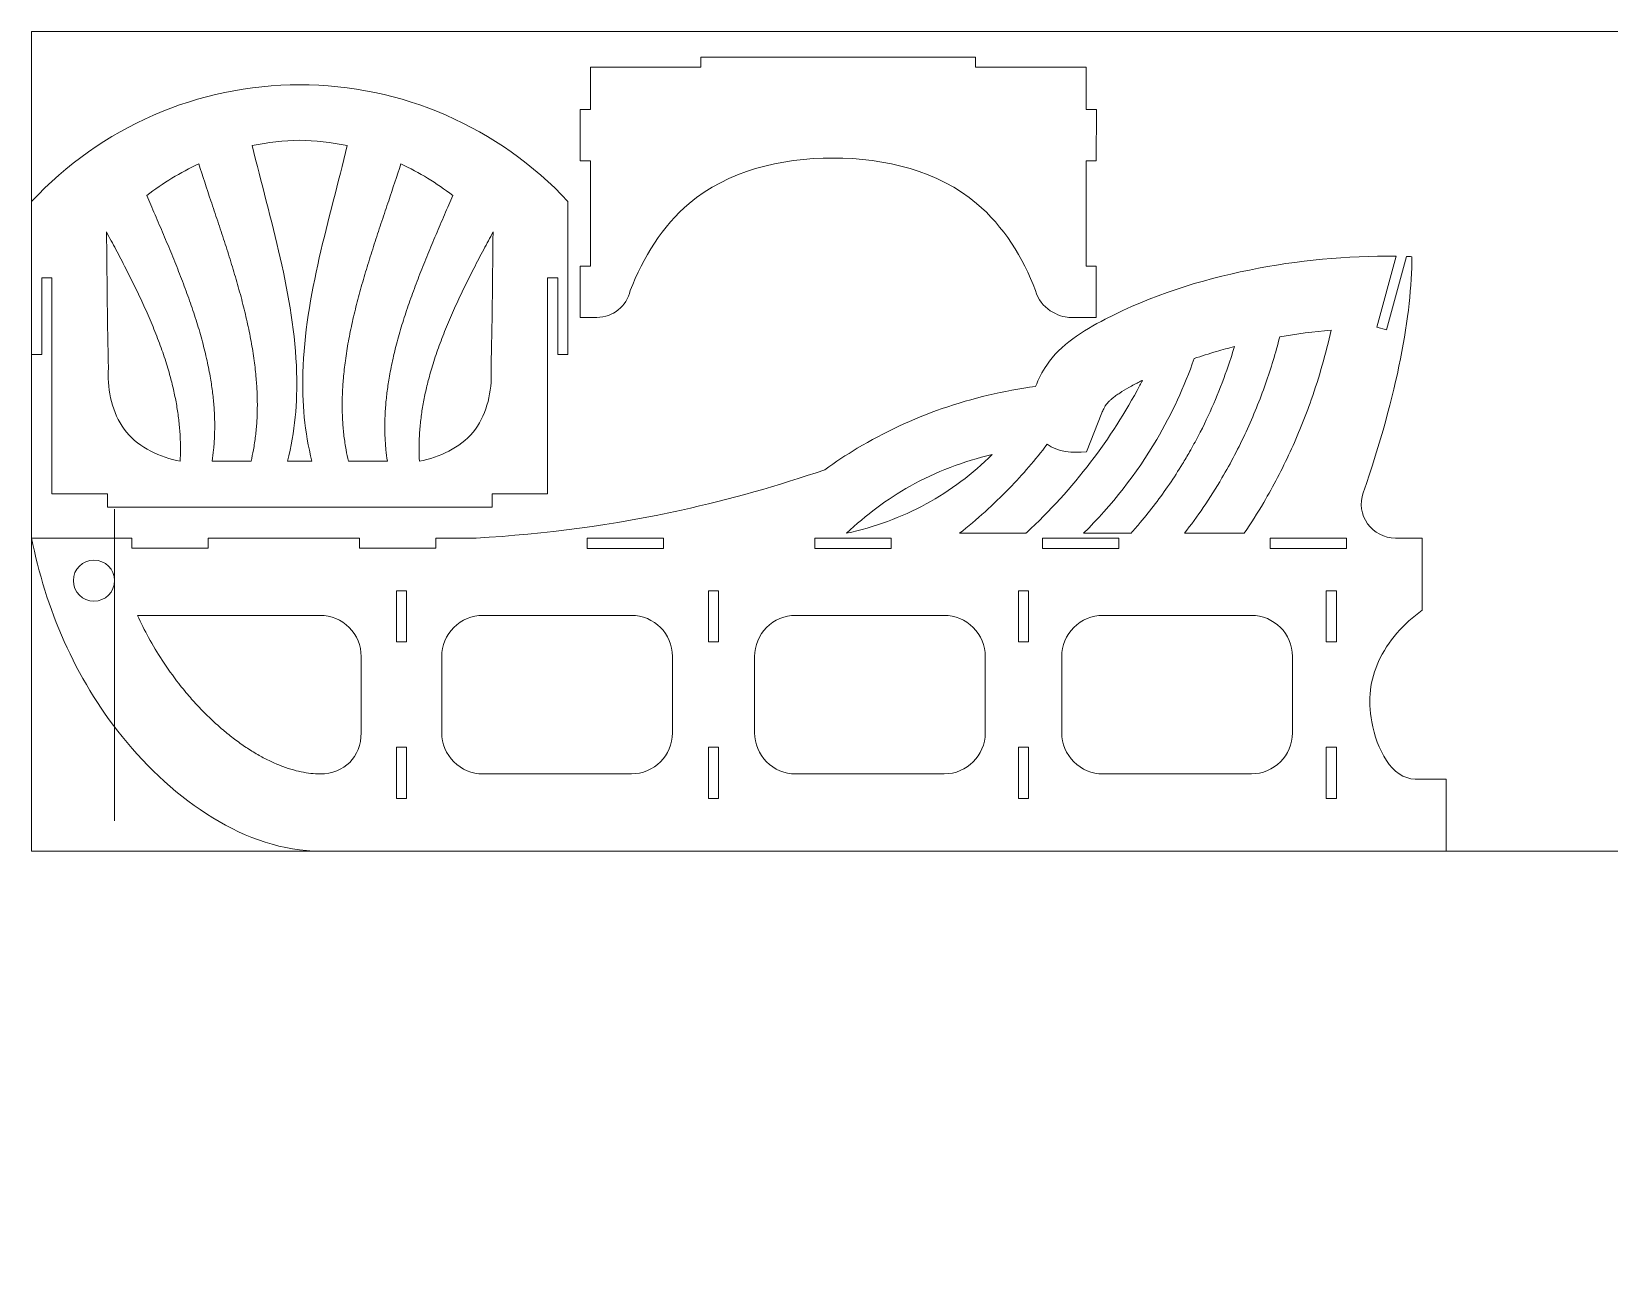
# Model space of a CAD drawing. Header units: centimetres. Extents: x -148 to 149, y -47 to 25.
# Drawn here: x -148.1 to -55.7, y -47.3 to 24.8 of the extents above; entities that cross this region are included whole.
import ezdxf

# ---------------------------------------------------------------- set-up
doc = ezdxf.new("R2010")
doc.units = ezdxf.units.CM
doc.header["$MEASUREMENT"] = 0
doc.layers.add('layer 1', color=7, linetype='Continuous')

msp = doc.modelspace()

# ---------------------------------------------------------------- linework, layer by layer
at = {"layer": 'layer 1', "color": 1, "lineweight": 9}
for points, knots in [([(-148.10656, -23.20851), (-148.10656, -23.20851), (-49.10656, -23.20851), (-49.10656, -23.20851), (-49.10656, -23.20851), (-49.10656, -23.20851), (-49.10656, 24.79149), (-49.10656, 24.79149), (-49.10656, 24.79149), (-49.10656, 24.79149), (-148.10656, 24.79149), (-148.10656, 24.79149), (-148.10656, 24.79149), (-148.10656, 24.79149), (-148.10656, -23.20851), (-148.10656, -23.20851)], [0, 0, 0, 0, 0.2, 0.2, 0.2, 0.2, 0.4, 0.4, 0.4, 0.4, 0.6, 0.6, 0.6, 0.6, 1, 1, 1, 1]), ([(-89.30972, 9.62243), (-90.04124, 11.54105), (-91.19512, 13.40615), (-92.76018, 14.72539), (-92.76018, 14.72539), (-95.00286, 16.61583), (-98.0899, 17.38541), (-101.17694, 17.38541), (-101.17694, 17.38541), (-104.26398, 17.38541), (-107.351, 16.61583), (-109.59368, 14.72539), (-109.59368, 14.72539), (-111.15876, 13.40615), (-112.31262, 11.54105), (-113.04416, 9.62243)], [0, 0, 0, 0, 0.2, 0.2, 0.2, 0.2, 0.4, 0.4, 0.4, 0.4, 0.6, 0.6, 0.6, 0.6, 1, 1, 1, 1]), ([(-68.2014, 11.63313), (-71.07528, 11.68053), (-73.96976, 11.39403), (-76.78158, 10.82709), (-76.78158, 10.82709), (-79.69432, 10.23981), (-82.51834, 9.35161), (-85.22628, 7.95031), (-85.22628, 7.95031), (-86.55048, 7.26507), (-87.84692, 6.45713), (-88.65984, 5.25915), (-88.65984, 5.25915), (-88.92282, 4.87163), (-89.13518, 4.44329), (-89.30944, 4.00637)], [0, 0, 0, 0, 0.2, 0.2, 0.2, 0.2, 0.4, 0.4, 0.4, 0.4, 0.6, 0.6, 0.6, 0.6, 1, 1, 1, 1]), ([(-89.30944, 4.00637), (-91.16892, 3.76007), (-93.00916, 3.32605), (-94.78458, 2.70717), (-94.78458, 2.70717), (-96.51358, 2.10449), (-98.18114, 1.32651), (-99.74932, 0.38721), (-99.74932, 0.38721), (-100.40116, -0.00323), (-101.03582, -0.42153), (-101.6517, -0.86559)], [0, 0, 0, 0, 0.25, 0.25, 0.25, 0.25, 0.5, 0.5, 0.5, 0.5, 1, 1, 1, 1]), ([(-101.6517, -0.86559), (-104.40098, -1.81453), (-107.20618, -2.60687), (-110.05, -3.23195), (-110.05, -3.23195), (-114.0031, -4.10087), (-118.0308, -4.64659), (-122.06748, -4.87101)], [0, 0, 0, 0, 0.33333333, 0.33333333, 0.33333333, 0.33333333, 1, 1, 1, 1]), ([(-70.12716, -2.21385), (-70.33992, -2.82539), (-70.24346, -3.50209), (-69.8683, -4.02981), (-69.8683, -4.02981), (-69.49314, -4.55755), (-68.8857, -4.87101), (-68.23822, -4.87101)], [0, 0, 0, 0, 0.33333333, 0.33333333, 0.33333333, 0.33333333, 1, 1, 1, 1]), ([(-148.10656, -4.87101), (-147.29498, -8.96349), (-145.57816, -13.05085), (-142.7986, -16.49757), (-142.7986, -16.49757), (-139.79, -20.22831), (-135.53628, -23.20851), (-131.2005, -23.20851)], [0, 0, 0, 0, 0.33333333, 0.33333333, 0.33333333, 0.33333333, 1, 1, 1, 1]), ([(-65.27092, -18.98615), (-65.81462, -18.98615), (-66.35826, -18.98595), (-66.90204, -18.98615), (-66.90204, -18.98615), (-66.92686, -18.98617), (-66.9517, -18.98617), (-66.97652, -18.98615), (-66.97652, -18.98615), (-66.9919, -18.98615), (-67.00726, -18.98613), (-67.02266, -18.98615), (-67.02266, -18.98615), (-67.03966, -18.98619), (-67.0567, -18.98631), (-67.07364, -18.98615), (-67.07364, -18.98615), (-68.47222, -18.97385), (-69.33256, -17.19561), (-69.62492, -15.64107), (-69.62492, -15.64107), (-69.87256, -14.32429), (-69.71268, -13.16803), (-69.22622, -12.09989), (-69.22622, -12.09989), (-68.68828, -10.91869), (-67.75096, -9.84525), (-66.66712, -9.10307)], [0, 0, 0, 0, 0.125, 0.125, 0.125, 0.125, 0.25, 0.25, 0.25, 0.25, 0.375, 0.375, 0.375, 0.375, 0.5, 0.5, 0.5, 0.5, 0.625, 0.625, 0.625, 0.625, 0.75, 0.75, 0.75, 0.75, 1, 1, 1, 1])]:
    msp.add_open_spline(points, degree=3, knots=knots, dxfattribs=at)
for points in [[(-92.82956, 23.29845), (-92.82956, 23.29845), (-108.91352, 23.29149), (-108.91352, 23.29149)], [(-108.91352, 23.29149), (-108.91352, 23.29149), (-108.91352, 22.70151), (-108.91352, 22.70151)], [(-92.82956, 22.70151), (-92.82956, 22.70151), (-92.82956, 23.29845), (-92.82956, 23.29845)], [(-115.37486, 22.70151), (-115.37486, 22.70151), (-115.37486, 20.22127), (-115.37486, 20.22127)], [(-108.91352, 22.70151), (-108.91352, 22.70151), (-115.37486, 22.70151), (-115.37486, 22.70151)], [(-86.34964, 22.70151), (-86.34964, 22.70151), (-92.82956, 22.70151), (-92.82956, 22.70151)], [(-86.34964, 20.22127), (-86.34964, 20.22127), (-86.34964, 22.70151), (-86.34964, 22.70151)], [(-115.37486, 20.22127), (-115.37486, 20.22127), (-115.97486, 20.21929), (-115.97486, 20.21929)], [(-115.97486, 20.21929), (-115.97486, 20.21929), (-115.97486, 17.21927), (-115.97486, 17.21927)], [(-85.751, 20.21929), (-85.751, 20.21929), (-86.34964, 20.22127), (-86.34964, 20.22127)], [(-85.75234, 17.21927), (-85.75234, 17.21927), (-85.751, 20.21929), (-85.751, 20.21929)], [(-115.97486, 17.21927), (-115.97486, 17.21927), (-115.37486, 17.22125), (-115.37486, 17.22125)], [(-115.37486, 17.22125), (-115.37486, 17.22125), (-115.37486, 11.05241), (-115.37486, 11.05241)], [(-86.34964, 17.22125), (-86.34964, 17.22125), (-85.75234, 17.21927), (-85.75234, 17.21927)], [(-86.34964, 11.05241), (-86.34964, 11.05241), (-86.34964, 17.22125), (-86.34964, 17.22125)], [(-70.12716, -2.21385), (-68.09212, 3.63567), (-67.28398, 8.25809), (-67.2709, 11.60601)], [(-69.33004, 7.47931), (-69.33004, 7.47931), (-68.2014, 11.63313), (-68.2014, 11.63313)], [(-67.58382, 11.61777), (-67.58382, 11.61777), (-68.75104, 7.32199), (-68.75104, 7.32199)], [(-67.2709, 11.60601), (-67.37516, 11.61037), (-67.47948, 11.61429), (-67.58382, 11.61777)], [(-115.37486, 11.05241), (-115.37486, 11.05241), (-115.97486, 11.05043), (-115.97486, 11.05043)], [(-115.97486, 11.05043), (-115.97486, 11.05043), (-115.97486, 8.05241), (-115.97486, 8.05241)], [(-85.75506, 11.05045), (-85.75506, 11.05045), (-86.34964, 11.05241), (-86.34964, 11.05241)], [(-85.7564, 8.05241), (-85.7564, 8.05241), (-85.75506, 11.05045), (-85.75506, 11.05045)], [(-114.9974, 8.05241), (-114.0585, 8.05241), (-113.246, 8.70549), (-113.04416, 9.62243)], [(-89.30972, 9.62243), (-89.0793, 8.57575), (-87.89236, 8.05241), (-87.35648, 8.05241)], [(-115.97486, 8.05241), (-115.97486, 8.05241), (-115.37486, 8.05241), (-115.37486, 8.05241)], [(-115.37486, 8.05241), (-115.37486, 8.05241), (-114.9974, 8.05241), (-114.9974, 8.05241)], [(-87.35648, 8.05241), (-87.35648, 8.05241), (-85.7564, 8.05241), (-85.7564, 8.05241)], [(-68.75104, 7.32199), (-68.75104, 7.32199), (-69.33004, 7.47931), (-69.33004, 7.47931)], [(-142.2379, -4.87101), (-142.2379, -4.87101), (-148.10656, -4.87101), (-148.10656, -4.87101)], [(-142.2379, -4.87299), (-142.2379, -4.87299), (-142.2379, -4.87101), (-142.2379, -4.87101)], [(-142.2379, -5.47101), (-142.2379, -5.47101), (-142.2379, -4.87299), (-142.2379, -4.87299)], [(-137.76302, -5.47101), (-137.76302, -5.47101), (-142.2379, -5.47101), (-142.2379, -5.47101)], [(-128.90456, -4.87101), (-128.90456, -4.87101), (-137.76302, -4.87101), (-137.76302, -4.87101)], [(-137.76302, -4.87101), (-137.76302, -4.87101), (-137.76302, -4.87299), (-137.76302, -4.87299)], [(-137.76302, -4.87299), (-137.76302, -4.87299), (-137.76302, -5.47101), (-137.76302, -5.47101)], [(-128.90456, -4.87299), (-128.90456, -4.87299), (-128.90456, -4.87101), (-128.90456, -4.87101)], [(-128.90456, -5.47101), (-128.90456, -5.47101), (-128.90456, -4.87299), (-128.90456, -4.87299)], [(-124.4297, -5.47101), (-124.4297, -5.47101), (-128.90456, -5.47101), (-128.90456, -5.47101)], [(-122.06748, -4.87101), (-122.06748, -4.87101), (-124.4297, -4.87101), (-124.4297, -4.87101)], [(-124.4297, -4.87101), (-124.4297, -4.87101), (-124.4297, -4.87299), (-124.4297, -4.87299)], [(-124.4297, -4.87299), (-124.4297, -4.87299), (-124.4297, -5.47101), (-124.4297, -5.47101)], [(-66.66712, -4.87101), (-66.66712, -4.87101), (-68.23822, -4.87101), (-68.23822, -4.87101)], [(-66.66712, -9.10307), (-66.66712, -9.10307), (-66.66712, -4.87101), (-66.66712, -4.87101)], [(-65.27092, -23.20851), (-65.27092, -23.20851), (-65.27092, -18.98615), (-65.27092, -18.98615)], [(-131.2005, -23.20851), (-131.2005, -23.20851), (-65.27092, -23.20851), (-65.27092, -23.20851)]]:
    msp.add_open_spline(points, degree=3, dxfattribs=at)
at = {"layer": 'layer 1', "color": 5, "lineweight": 9}
for points, knots in [([(-116.69272, 14.83431), (-120.74994, 19.19907), (-126.44042, 21.67875), (-132.39964, 21.67875), (-132.39964, 21.67875), (-138.35886, 21.67875), (-144.04934, 19.19907), (-148.10656, 14.83431)], [0, 0, 0, 0, 0.33333333, 0.33333333, 0.33333333, 0.33333333, 1, 1, 1, 1]), ([(-135.18352, 18.11121), (-134.14914, 13.80791), (-132.71364, 9.32233), (-132.5831, 4.81513), (-132.5831, 4.81513), (-132.5326, 3.07153), (-132.67738, 1.32467), (-133.11342, -0.36751)], [0, 0, 0, 0, 0.33333333, 0.33333333, 0.33333333, 0.33333333, 1, 1, 1, 1]), ([(-131.68586, -0.36751), (-132.12188, 1.32467), (-132.26668, 3.07153), (-132.21618, 4.81513), (-132.21618, 4.81513), (-132.08562, 9.32233), (-130.65012, 13.80791), (-129.61576, 18.11121)], [0, 0, 0, 0, 0.33333333, 0.33333333, 0.33333333, 0.33333333, 1, 1, 1, 1]), ([(-135.25176, -0.36751), (-135.19956, -0.14853), (-135.15314, 0.07175), (-135.11252, 0.29317), (-135.11252, 0.29317), (-135.06318, 0.56215), (-135.0224, 0.83271), (-134.98968, 1.10421), (-134.98968, 1.10421), (-134.95662, 1.37853), (-134.93178, 1.65383), (-134.91454, 1.92959), (-134.91454, 1.92959), (-134.89708, 2.20883), (-134.88742, 2.48855), (-134.8849, 2.76833), (-134.8849, 2.76833), (-134.88234, 3.05191), (-134.88712, 3.33555), (-134.89852, 3.61891), (-134.89852, 3.61891), (-134.91008, 3.90607), (-134.92844, 4.19295), (-134.95298, 4.47929), (-134.95298, 4.47929), (-134.98272, 4.82633), (-135.02152, 5.17257), (-135.0682, 5.51775), (-135.0682, 5.51775), (-135.11954, 5.89741), (-135.1804, 6.27579), (-135.24928, 6.65269), (-135.24928, 6.65269), (-135.3194, 7.03649), (-135.39782, 7.41875), (-135.48312, 7.79947), (-135.48312, 7.79947), (-135.56994, 8.18705), (-135.66386, 8.57301), (-135.76344, 8.95751), (-135.76344, 8.95751), (-135.86466, 9.34841), (-135.9717, 9.73779), (-136.0832, 10.12587), (-136.0832, 10.12587), (-136.19636, 10.51973), (-136.31412, 10.91225), (-136.4352, 11.30373), (-136.4352, 11.30373), (-136.55782, 11.70017), (-136.68384, 12.09557), (-136.81192, 12.49027), (-136.81192, 12.49027), (-136.94134, 12.88913), (-137.0729, 13.28727), (-137.20536, 13.68511), (-137.20536, 13.68511), (-137.33892, 14.08619), (-137.4734, 14.48695), (-137.60754, 14.88783), (-137.60754, 14.88783), (-137.84776, 15.60573), (-138.08688, 16.32401), (-138.31762, 17.04499)], [0, 0, 0, 0, 0.05882353, 0.05882353, 0.05882353, 0.05882353, 0.11764706, 0.11764706, 0.11764706, 0.11764706, 0.17647059, 0.17647059, 0.17647059, 0.17647059, 0.23529412, 0.23529412, 0.23529412, 0.23529412, 0.29411765, 0.29411765, 0.29411765, 0.29411765, 0.35294118, 0.35294118, 0.35294118, 0.35294118, 0.41176471, 0.41176471, 0.41176471, 0.41176471, 0.47058824, 0.47058824, 0.47058824, 0.47058824, 0.52941176, 0.52941176, 0.52941176, 0.52941176, 0.58823529, 0.58823529, 0.58823529, 0.58823529, 0.64705882, 0.64705882, 0.64705882, 0.64705882, 0.70588235, 0.70588235, 0.70588235, 0.70588235, 0.76470588, 0.76470588, 0.76470588, 0.76470588, 0.82352941, 0.82352941, 0.82352941, 0.82352941, 0.88235294, 0.88235294, 0.88235294, 0.88235294, 1, 1, 1, 1]), ([(-126.48166, 17.04499), (-126.71238, 16.32401), (-126.9515, 15.60573), (-127.19172, 14.88783), (-127.19172, 14.88783), (-127.32588, 14.48695), (-127.46036, 14.08619), (-127.59392, 13.68511), (-127.59392, 13.68511), (-127.72638, 13.28727), (-127.85792, 12.88913), (-127.98736, 12.49027), (-127.98736, 12.49027), (-128.11544, 12.09557), (-128.24146, 11.70017), (-128.36406, 11.30373), (-128.36406, 11.30373), (-128.48514, 10.91225), (-128.60292, 10.51973), (-128.71608, 10.12587), (-128.71608, 10.12587), (-128.82758, 9.73779), (-128.93462, 9.34841), (-129.03584, 8.95751), (-129.03584, 8.95751), (-129.1354, 8.57301), (-129.22934, 8.18705), (-129.31616, 7.79947), (-129.31616, 7.79947), (-129.40146, 7.41875), (-129.47988, 7.03649), (-129.55, 6.65269), (-129.55, 6.65269), (-129.61886, 6.27579), (-129.67974, 5.89741), (-129.73108, 5.51775), (-129.73108, 5.51775), (-129.77776, 5.17257), (-129.81656, 4.82633), (-129.8463, 4.47929), (-129.8463, 4.47929), (-129.87082, 4.19295), (-129.8892, 3.90607), (-129.90076, 3.61891), (-129.90076, 3.61891), (-129.91216, 3.33555), (-129.91694, 3.05191), (-129.91438, 2.76833), (-129.91438, 2.76833), (-129.91186, 2.48855), (-129.90218, 2.20883), (-129.88474, 1.92959), (-129.88474, 1.92959), (-129.8675, 1.65383), (-129.84266, 1.37853), (-129.8096, 1.10421), (-129.8096, 1.10421), (-129.77688, 0.83271), (-129.7361, 0.56215), (-129.68676, 0.29317), (-129.68676, 0.29317), (-129.64612, 0.07175), (-129.5997, -0.14853), (-129.54752, -0.36751)], [0, 0, 0, 0, 0.05882353, 0.05882353, 0.05882353, 0.05882353, 0.11764706, 0.11764706, 0.11764706, 0.11764706, 0.17647059, 0.17647059, 0.17647059, 0.17647059, 0.23529412, 0.23529412, 0.23529412, 0.23529412, 0.29411765, 0.29411765, 0.29411765, 0.29411765, 0.35294118, 0.35294118, 0.35294118, 0.35294118, 0.41176471, 0.41176471, 0.41176471, 0.41176471, 0.47058824, 0.47058824, 0.47058824, 0.47058824, 0.52941176, 0.52941176, 0.52941176, 0.52941176, 0.58823529, 0.58823529, 0.58823529, 0.58823529, 0.64705882, 0.64705882, 0.64705882, 0.64705882, 0.70588235, 0.70588235, 0.70588235, 0.70588235, 0.76470588, 0.76470588, 0.76470588, 0.76470588, 0.82352941, 0.82352941, 0.82352941, 0.82352941, 0.88235294, 0.88235294, 0.88235294, 0.88235294, 1, 1, 1, 1]), ([(-141.35966, 15.19663), (-141.28124, 15.01265), (-141.20258, 14.82877), (-141.12386, 14.64493), (-141.12386, 14.64493), (-140.95748, 14.25631), (-140.79076, 13.86785), (-140.62494, 13.47901), (-140.62494, 13.47901), (-140.46048, 13.09329), (-140.2969, 12.70719), (-140.13538, 12.32023), (-140.13538, 12.32023), (-139.97552, 11.93727), (-139.8177, 11.55347), (-139.66316, 11.16835), (-139.66316, 11.16835), (-139.51056, 10.78803), (-139.36118, 10.40643), (-139.21628, 10.02313), (-139.21628, 10.02313), (-139.07348, 9.64543), (-138.93506, 9.26607), (-138.8023, 8.88473), (-138.8023, 8.88473), (-138.6717, 8.50963), (-138.5466, 8.13261), (-138.42846, 7.75341), (-138.42846, 7.75341), (-138.31242, 7.38091), (-138.20308, 7.00631), (-138.1019, 6.62951), (-138.1019, 6.62951), (-138.00252, 6.25949), (-137.911, 5.88733), (-137.82886, 5.51311), (-137.82886, 5.51311), (-137.7542, 5.17289), (-137.6873, 4.83097), (-137.62936, 4.48751), (-137.62936, 4.48751), (-137.58156, 4.20413), (-137.53986, 3.91969), (-137.50492, 3.63443), (-137.50492, 3.63443), (-137.47044, 3.35295), (-137.44254, 3.07065), (-137.42198, 2.78781), (-137.42198, 2.78781), (-137.40168, 2.50875), (-137.3885, 2.22919), (-137.38312, 1.94945), (-137.38312, 1.94945), (-137.37782, 1.67319), (-137.38012, 1.39679), (-137.3907, 1.12069), (-137.3907, 1.12069), (-137.40118, 0.84741), (-137.41974, 0.57443), (-137.447, 0.30231), (-137.447, 0.30231), (-137.46944, 0.07833), (-137.49774, -0.14501), (-137.53188, -0.36751)], [0, 0, 0, 0, 0.05882353, 0.05882353, 0.05882353, 0.05882353, 0.11764706, 0.11764706, 0.11764706, 0.11764706, 0.17647059, 0.17647059, 0.17647059, 0.17647059, 0.23529412, 0.23529412, 0.23529412, 0.23529412, 0.29411765, 0.29411765, 0.29411765, 0.29411765, 0.35294118, 0.35294118, 0.35294118, 0.35294118, 0.41176471, 0.41176471, 0.41176471, 0.41176471, 0.47058824, 0.47058824, 0.47058824, 0.47058824, 0.52941176, 0.52941176, 0.52941176, 0.52941176, 0.58823529, 0.58823529, 0.58823529, 0.58823529, 0.64705882, 0.64705882, 0.64705882, 0.64705882, 0.70588235, 0.70588235, 0.70588235, 0.70588235, 0.76470588, 0.76470588, 0.76470588, 0.76470588, 0.82352941, 0.82352941, 0.82352941, 0.82352941, 0.88235294, 0.88235294, 0.88235294, 0.88235294, 1, 1, 1, 1]), ([(-127.26738, -0.36751), (-127.30154, -0.14501), (-127.32984, 0.07833), (-127.35228, 0.30231), (-127.35228, 0.30231), (-127.37952, 0.57443), (-127.3981, 0.84741), (-127.40856, 1.12069), (-127.40856, 1.12069), (-127.41914, 1.39679), (-127.42146, 1.67319), (-127.41614, 1.94945), (-127.41614, 1.94945), (-127.41078, 2.22919), (-127.3976, 2.50875), (-127.3773, 2.78781), (-127.3773, 2.78781), (-127.35672, 3.07065), (-127.32884, 3.35295), (-127.29436, 3.63443), (-127.29436, 3.63443), (-127.25942, 3.91969), (-127.21772, 4.20413), (-127.16992, 4.48751), (-127.16992, 4.48751), (-127.11198, 4.83097), (-127.04508, 5.17289), (-126.9704, 5.51311), (-126.9704, 5.51311), (-126.88828, 5.88733), (-126.79676, 6.25949), (-126.69738, 6.62951), (-126.69738, 6.62951), (-126.59618, 7.00631), (-126.48686, 7.38091), (-126.3708, 7.75341), (-126.3708, 7.75341), (-126.25266, 8.13261), (-126.12756, 8.50963), (-125.99698, 8.88473), (-125.99698, 8.88473), (-125.86422, 9.26607), (-125.72578, 9.64543), (-125.583, 10.02313), (-125.583, 10.02313), (-125.4381, 10.40643), (-125.28872, 10.78803), (-125.13612, 11.16835), (-125.13612, 11.16835), (-124.98158, 11.55347), (-124.82374, 11.93727), (-124.6639, 12.32023), (-124.6639, 12.32023), (-124.50238, 12.70719), (-124.3388, 13.09329), (-124.17434, 13.47901), (-124.17434, 13.47901), (-124.00852, 13.86785), (-123.8418, 14.25631), (-123.6754, 14.64493), (-123.6754, 14.64493), (-123.59668, 14.82877), (-123.51804, 15.01265), (-123.4396, 15.19663)], [0, 0, 0, 0, 0.05882353, 0.05882353, 0.05882353, 0.05882353, 0.11764706, 0.11764706, 0.11764706, 0.11764706, 0.17647059, 0.17647059, 0.17647059, 0.17647059, 0.23529412, 0.23529412, 0.23529412, 0.23529412, 0.29411765, 0.29411765, 0.29411765, 0.29411765, 0.35294118, 0.35294118, 0.35294118, 0.35294118, 0.41176471, 0.41176471, 0.41176471, 0.41176471, 0.47058824, 0.47058824, 0.47058824, 0.47058824, 0.52941176, 0.52941176, 0.52941176, 0.52941176, 0.58823529, 0.58823529, 0.58823529, 0.58823529, 0.64705882, 0.64705882, 0.64705882, 0.64705882, 0.70588235, 0.70588235, 0.70588235, 0.70588235, 0.76470588, 0.76470588, 0.76470588, 0.76470588, 0.82352941, 0.82352941, 0.82352941, 0.82352941, 0.88235294, 0.88235294, 0.88235294, 0.88235294, 1, 1, 1, 1]), ([(-139.40954, -0.36751), (-139.396, -0.14281), (-139.38838, 0.08219), (-139.38666, 0.30729), (-139.38666, 0.30729), (-139.38456, 0.58075), (-139.3912, 0.85429), (-139.40592, 1.12735), (-139.40592, 1.12735), (-139.4208, 1.40327), (-139.44394, 1.67871), (-139.47464, 1.95331), (-139.47464, 1.95331), (-139.50574, 2.23135), (-139.5446, 2.50853), (-139.59048, 2.78453), (-139.59048, 2.78453), (-139.637, 3.06427), (-139.69076, 3.34281), (-139.751, 3.61993), (-139.751, 3.61993), (-139.81204, 3.90077), (-139.87974, 4.18015), (-139.95342, 4.45793), (-139.95342, 4.45793), (-140.04272, 4.79459), (-140.14082, 5.12893), (-140.24648, 5.46081), (-140.24648, 5.46081), (-140.3627, 5.82589), (-140.4881, 6.18803), (-140.6211, 6.54735), (-140.6211, 6.54735), (-140.75654, 6.91323), (-140.89988, 7.27619), (-141.04972, 7.63641), (-141.04972, 7.63641), (-141.20226, 8.00313), (-141.36154, 8.36705), (-141.52608, 8.72853), (-141.52608, 8.72853), (-141.69338, 9.09603), (-141.86614, 9.46105), (-142.04308, 9.82401), (-142.04308, 9.82401), (-142.22264, 10.19235), (-142.40652, 10.55859), (-142.59348, 10.92323), (-142.59348, 10.92323), (-142.7828, 11.29251), (-142.97528, 11.66015), (-143.1697, 12.02677), (-143.1697, 12.02677), (-143.3518, 12.37015), (-143.5356, 12.71265), (-143.72018, 13.05469)], [0, 0, 0, 0, 0.06666667, 0.06666667, 0.06666667, 0.06666667, 0.13333333, 0.13333333, 0.13333333, 0.13333333, 0.2, 0.2, 0.2, 0.2, 0.26666667, 0.26666667, 0.26666667, 0.26666667, 0.33333333, 0.33333333, 0.33333333, 0.33333333, 0.4, 0.4, 0.4, 0.4, 0.46666667, 0.46666667, 0.46666667, 0.46666667, 0.53333333, 0.53333333, 0.53333333, 0.53333333, 0.6, 0.6, 0.6, 0.6, 0.66666667, 0.66666667, 0.66666667, 0.66666667, 0.73333333, 0.73333333, 0.73333333, 0.73333333, 0.8, 0.8, 0.8, 0.8, 0.86666667, 0.86666667, 0.86666667, 0.86666667, 1, 1, 1, 1]), ([(-143.72018, 13.05469), (-143.68528, 10.56913), (-143.67352, 8.08547), (-143.61544, 5.59801), (-143.61544, 5.59801), (-143.6119, 5.44583), (-143.60816, 5.29363), (-143.60904, 5.14181), (-143.60904, 5.14181), (-143.6099, 4.99105), (-143.6153, 4.84067), (-143.61544, 4.68879), (-143.61544, 4.68879), (-143.61658, 3.50613), (-143.29932, 2.23399), (-142.54468, 1.32697), (-142.54468, 1.32697), (-141.78246, 0.41079), (-140.57406, -0.13287), (-139.40954, -0.36751)], [0, 0, 0, 0, 0.16666667, 0.16666667, 0.16666667, 0.16666667, 0.33333333, 0.33333333, 0.33333333, 0.33333333, 0.5, 0.5, 0.5, 0.5, 0.66666667, 0.66666667, 0.66666667, 0.66666667, 1, 1, 1, 1]), ([(-121.07908, 13.05469), (-121.26368, 12.71265), (-121.44748, 12.37015), (-121.62956, 12.02677), (-121.62956, 12.02677), (-121.82398, 11.66015), (-122.01648, 11.29251), (-122.2058, 10.92323), (-122.2058, 10.92323), (-122.39276, 10.55859), (-122.57662, 10.19235), (-122.7562, 9.82401), (-122.7562, 9.82401), (-122.93314, 9.46105), (-123.1059, 9.09603), (-123.27318, 8.72853), (-123.27318, 8.72853), (-123.43774, 8.36705), (-123.597, 8.00313), (-123.74954, 7.63641), (-123.74954, 7.63641), (-123.89938, 7.27619), (-124.04272, 6.91323), (-124.17818, 6.54735), (-124.17818, 6.54735), (-124.31118, 6.18803), (-124.43656, 5.82589), (-124.5528, 5.46081), (-124.5528, 5.46081), (-124.65846, 5.12893), (-124.75654, 4.79459), (-124.84584, 4.45793), (-124.84584, 4.45793), (-124.91954, 4.18015), (-124.98722, 3.90077), (-125.04828, 3.61993), (-125.04828, 3.61993), (-125.1085, 3.34281), (-125.16226, 3.06427), (-125.20878, 2.78453), (-125.20878, 2.78453), (-125.25468, 2.50853), (-125.29354, 2.23135), (-125.32462, 1.95331), (-125.32462, 1.95331), (-125.35534, 1.67871), (-125.37848, 1.40327), (-125.39336, 1.12735), (-125.39336, 1.12735), (-125.40808, 0.85429), (-125.41472, 0.58075), (-125.41262, 0.30729), (-125.41262, 0.30729), (-125.4109, 0.08219), (-125.40328, -0.14281), (-125.38974, -0.36751)], [0, 0, 0, 0, 0.06666667, 0.06666667, 0.06666667, 0.06666667, 0.13333333, 0.13333333, 0.13333333, 0.13333333, 0.2, 0.2, 0.2, 0.2, 0.26666667, 0.26666667, 0.26666667, 0.26666667, 0.33333333, 0.33333333, 0.33333333, 0.33333333, 0.4, 0.4, 0.4, 0.4, 0.46666667, 0.46666667, 0.46666667, 0.46666667, 0.53333333, 0.53333333, 0.53333333, 0.53333333, 0.6, 0.6, 0.6, 0.6, 0.66666667, 0.66666667, 0.66666667, 0.66666667, 0.73333333, 0.73333333, 0.73333333, 0.73333333, 0.8, 0.8, 0.8, 0.8, 0.86666667, 0.86666667, 0.86666667, 0.86666667, 1, 1, 1, 1]), ([(-125.38974, -0.36751), (-124.22522, -0.13287), (-123.0168, 0.41079), (-122.25458, 1.32697), (-122.25458, 1.32697), (-121.49996, 2.23399), (-121.18268, 3.50613), (-121.18382, 4.68879), (-121.18382, 4.68879), (-121.18398, 4.84067), (-121.18938, 4.99105), (-121.19024, 5.14181), (-121.19024, 5.14181), (-121.1911, 5.29363), (-121.18738, 5.44583), (-121.18382, 5.59801), (-121.18382, 5.59801), (-121.12576, 8.08547), (-121.114, 10.56913), (-121.07908, 13.05469)], [0, 0, 0, 0, 0.16666667, 0.16666667, 0.16666667, 0.16666667, 0.33333333, 0.33333333, 0.33333333, 0.33333333, 0.5, 0.5, 0.5, 0.5, 0.66666667, 0.66666667, 0.66666667, 0.66666667, 1, 1, 1, 1]), ([(-143.24756, -7.36517), (-143.24756, -6.69971), (-143.78704, -6.16023), (-144.4525, -6.16023), (-144.4525, -6.16023), (-145.11798, -6.16023), (-145.65746, -6.69969), (-145.65746, -7.36517), (-145.65746, -7.36517), (-145.65746, -8.03065), (-145.11798, -8.57011), (-144.45252, -8.57013), (-144.45252, -8.57013), (-143.78704, -8.57013), (-143.24756, -8.03065), (-143.24756, -7.36519), (-143.24756, 12.59861), (-143.24756, -47.29277), (-143.24756, -7.36517)], [0, 0, 0, 0, 0.2, 0.2, 0.2, 0.2, 0.4, 0.4, 0.4, 0.4, 0.6, 0.6, 0.6, 0.6, 1, 1, 1, 1.00002, 1.00002, 1.00002, 1.00002]), ([(-72.00414, 7.31001), (-72.30828, 5.92827), (-72.69516, 4.56739), (-73.16338, 3.23229), (-73.16338, 3.23229), (-73.52806, 2.19247), (-73.94164, 1.16975), (-74.40364, 0.16935), (-74.40364, 0.16935), (-74.87028, -0.84107), (-75.38632, -1.82875), (-75.95088, -2.78789), (-75.95088, -2.78789), (-76.31162, -3.40075), (-76.69218, -4.00195), (-77.09134, -4.59055)], [0, 0, 0, 0, 0.2, 0.2, 0.2, 0.2, 0.4, 0.4, 0.4, 0.4, 0.6, 0.6, 0.6, 0.6, 1, 1, 1, 1]), ([(-86.50296, -4.59055), (-84.85294, -2.95655), (-83.39714, -1.10645), (-82.21604, 0.90005), (-82.21604, 0.90005), (-81.33068, 2.40413), (-80.59966, 3.99607), (-80.02372, 5.63829)], [0, 0, 0, 0, 0.33333333, 0.33333333, 0.33333333, 0.33333333, 1, 1, 1, 1]), ([(-77.66496, 6.34137), (-77.80224, 5.87975), (-77.95062, 5.42159), (-78.11, 4.96713), (-78.11, 4.96713), (-78.34204, 4.30545), (-78.59736, 3.65193), (-78.87586, 3.00843), (-78.87586, 3.00843), (-79.15522, 2.36297), (-79.4579, 1.72759), (-79.78378, 1.10431), (-79.78378, 1.10431), (-79.94712, 0.79193), (-80.11628, 0.48259), (-80.29124, 0.17655), (-80.29124, 0.17655), (-80.42754, -0.06183), (-80.56736, -0.29821), (-80.71064, -0.53247), (-80.71064, -0.53247), (-80.95614, -0.93389), (-81.21178, -1.32909), (-81.47702, -1.71775), (-81.47702, -1.71775), (-82.0065, -2.49359), (-82.57422, -3.24333), (-83.17634, -3.96427), (-83.17634, -3.96427), (-83.35276, -4.17553), (-83.53214, -4.38431), (-83.7144, -4.59055)], [0, 0, 0, 0, 0.11111111, 0.11111111, 0.11111111, 0.11111111, 0.22222222, 0.22222222, 0.22222222, 0.22222222, 0.33333333, 0.33333333, 0.33333333, 0.33333333, 0.44444444, 0.44444444, 0.44444444, 0.44444444, 0.55555556, 0.55555556, 0.55555556, 0.55555556, 0.66666667, 0.66666667, 0.66666667, 0.66666667, 0.77777778, 0.77777778, 0.77777778, 0.77777778, 1, 1, 1, 1]), ([(-80.02366, 5.63847), (-79.59078, 5.78811), (-79.1541, 5.92669), (-78.71446, 6.05509), (-78.71446, 6.05509), (-78.36638, 6.15675), (-78.01642, 6.25201), (-77.66496, 6.34137)], [0, 0, 0, 0, 0.33333333, 0.33333333, 0.33333333, 0.33333333, 1, 1, 1, 1]), ([(-83.0542, 4.36591), (-83.1047, 4.26815), (-83.15572, 4.17065), (-83.2072, 4.07341), (-83.2072, 4.07341), (-84.04036, 2.49983), (-85.0022, 0.99067), (-86.08396, -0.42735), (-86.08396, -0.42735), (-87.21478, -1.90965), (-88.47664, -3.29233), (-89.84232, -4.55689), (-89.84232, -4.55689), (-89.85444, -4.56813), (-89.86658, -4.57933), (-89.87872, -4.59055)], [0, 0, 0, 0, 0.2, 0.2, 0.2, 0.2, 0.4, 0.4, 0.4, 0.4, 0.6, 0.6, 0.6, 0.6, 1, 1, 1, 1]), ([(-85.42682, 2.45791), (-85.39434, 2.53939), (-85.35946, 2.61993), (-85.32098, 2.69877), (-85.32098, 2.69877), (-85.2935, 2.75511), (-85.26418, 2.81057), (-85.23162, 2.86415), (-85.23162, 2.86415), (-85.22126, 2.88119), (-85.21056, 2.89807), (-85.19932, 2.91455), (-85.19932, 2.91455), (-85.19132, 2.92627), (-85.18304, 2.93779), (-85.17454, 2.94915), (-85.17454, 2.94915), (-85.15334, 2.97751), (-85.1308, 3.00485), (-85.1074, 3.03143), (-85.1074, 3.03143), (-85.07686, 3.06613), (-85.04484, 3.09951), (-85.01188, 3.13193), (-85.01188, 3.13193), (-84.97052, 3.17259), (-84.92766, 3.21169), (-84.88378, 3.24961), (-84.88378, 3.24961), (-84.8308, 3.29541), (-84.77636, 3.33947), (-84.7209, 3.38221), (-84.7209, 3.38221), (-84.6821, 3.41209), (-84.6428, 3.44133), (-84.60312, 3.46999), (-84.60312, 3.46999), (-84.53116, 3.52197), (-84.45786, 3.57211), (-84.3837, 3.62087), (-84.3837, 3.62087), (-84.20912, 3.73565), (-84.02968, 3.84283), (-83.84778, 3.94559), (-83.84778, 3.94559), (-83.7446, 4.00389), (-83.64064, 4.06077), (-83.5361, 4.11659), (-83.5361, 4.11659), (-83.48104, 4.14599), (-83.42584, 4.17511), (-83.3705, 4.20397), (-83.3705, 4.20397), (-83.27724, 4.25265), (-83.18364, 4.30067), (-83.0897, 4.34805), (-83.0897, 4.34805), (-83.07788, 4.35401), (-83.06604, 4.35997), (-83.0542, 4.36591)], [0, 0, 0, 0, 0.0625, 0.0625, 0.0625, 0.0625, 0.125, 0.125, 0.125, 0.125, 0.1875, 0.1875, 0.1875, 0.1875, 0.25, 0.25, 0.25, 0.25, 0.3125, 0.3125, 0.3125, 0.3125, 0.375, 0.375, 0.375, 0.375, 0.4375, 0.4375, 0.4375, 0.4375, 0.5, 0.5, 0.5, 0.5, 0.5625, 0.5625, 0.5625, 0.5625, 0.625, 0.625, 0.625, 0.625, 0.6875, 0.6875, 0.6875, 0.6875, 0.75, 0.75, 0.75, 0.75, 0.8125, 0.8125, 0.8125, 0.8125, 0.875, 0.875, 0.875, 0.875, 1, 1, 1, 1]), ([(-80.59294, -4.59055), (-80.2102, -4.09617), (-79.84212, -3.59041), (-79.48968, -3.07399), (-79.48968, -3.07399), (-79.10576, -2.51141), (-78.74038, -1.93617), (-78.3949, -1.34923), (-78.3949, -1.34923), (-77.87798, -0.47107), (-77.4056, 0.43325), (-76.97836, 1.35837), (-76.97836, 1.35837), (-76.55414, 2.27697), (-76.17444, 3.21607), (-75.83958, 4.17087)], [0, 0, 0, 0, 0.2, 0.2, 0.2, 0.2, 0.4, 0.4, 0.4, 0.4, 0.6, 0.6, 0.6, 0.6, 1, 1, 1, 1]), ([(-91.84468, 0.02333), (-92.99268, -1.10907), (-94.29796, -2.09719), (-95.71952, -2.87283), (-95.71952, -2.87283), (-97.17728, -3.66821), (-98.75732, -4.24015), (-100.37334, -4.59055)], [0, 0, 0, 0, 0.33333333, 0.33333333, 0.33333333, 0.33333333, 1, 1, 1, 1]), ([(-100.37334, -4.59055), (-99.25744, -3.52637), (-98.00882, -2.59047), (-96.65828, -1.83421), (-96.65828, -1.83421), (-95.15194, -0.99069), (-93.5188, -0.37067), (-91.84468, 0.02333)], [0, 0, 0, 0, 0.33333333, 0.33333333, 0.33333333, 0.33333333, 1, 1, 1, 1]), ([(-93.77152, -4.59055), (-92.7425, -3.78317), (-91.7665, -2.90525), (-90.85592, -1.96461), (-90.85592, -1.96461), (-90.06432, -1.14689), (-89.32218, -0.28177), (-88.63362, 0.62301)], [0, 0, 0, 0, 0.33333333, 0.33333333, 0.33333333, 0.33333333, 1, 1, 1, 1]), ([(-128.80362, -16.27603), (-128.80362, -17.68309), (-129.79792, -18.67867), (-131.20498, -18.68051), (-131.20498, -18.68051), (-131.38466, -18.68035), (-131.56432, -18.67037), (-131.74304, -18.65165), (-131.74304, -18.65165), (-131.93468, -18.63159), (-132.12526, -18.60145), (-132.31404, -18.56279), (-132.31404, -18.56279), (-132.51666, -18.52129), (-132.71726, -18.46993), (-132.91532, -18.41031), (-132.91532, -18.41031), (-133.12806, -18.34627), (-133.3379, -18.27267), (-133.5446, -18.19115), (-133.5446, -18.19115), (-133.76562, -18.10397), (-133.98302, -18.00775), (-134.19674, -17.90397), (-134.19674, -17.90397), (-134.4237, -17.79377), (-134.6465, -17.67505), (-134.86516, -17.54921), (-134.86516, -17.54921), (-135.09546, -17.41667), (-135.32116, -17.27621), (-135.5424, -17.12907), (-135.5424, -17.12907), (-135.77338, -16.97543), (-135.9995, -16.81449), (-136.22086, -16.64729), (-136.22086, -16.64729), (-136.45004, -16.47419), (-136.6741, -16.29439), (-136.89322, -16.10875), (-136.89322, -16.10875), (-137.11816, -15.91817), (-137.33786, -15.72143), (-137.55242, -15.51925), (-137.55242, -15.51925), (-137.7709, -15.31339), (-137.98406, -15.10189), (-138.19192, -14.88533), (-138.19192, -14.88533), (-138.40186, -14.66659), (-138.6064, -14.44267), (-138.80552, -14.21403), (-138.80552, -14.21403), (-139.0388, -13.94615), (-139.26464, -13.67179), (-139.48282, -13.39147), (-139.48282, -13.39147), (-139.82658, -12.94981), (-140.15132, -12.49337), (-140.45676, -12.02437), (-140.45676, -12.02437), (-140.7379, -11.59265), (-141.00268, -11.15031), (-141.2511, -10.69897), (-141.2511, -10.69897), (-141.48542, -10.27323), (-141.70518, -9.83949), (-141.9105, -9.39901)], [0, 0, 0, 0, 0.05555556, 0.05555556, 0.05555556, 0.05555556, 0.11111111, 0.11111111, 0.11111111, 0.11111111, 0.16666667, 0.16666667, 0.16666667, 0.16666667, 0.22222222, 0.22222222, 0.22222222, 0.22222222, 0.27777778, 0.27777778, 0.27777778, 0.27777778, 0.33333333, 0.33333333, 0.33333333, 0.33333333, 0.38888889, 0.38888889, 0.38888889, 0.38888889, 0.44444444, 0.44444444, 0.44444444, 0.44444444, 0.5, 0.5, 0.5, 0.5, 0.55555556, 0.55555556, 0.55555556, 0.55555556, 0.61111111, 0.61111111, 0.61111111, 0.61111111, 0.66666667, 0.66666667, 0.66666667, 0.66666667, 0.72222222, 0.72222222, 0.72222222, 0.72222222, 0.77777778, 0.77777778, 0.77777778, 0.77777778, 0.83333333, 0.83333333, 0.83333333, 0.83333333, 0.88888889, 0.88888889, 0.88888889, 0.88888889, 1, 1, 1, 1]), ([(-128.80362, -11.80349), (-128.80362, -11.16579), (-129.05694, -10.55419), (-129.50788, -10.10327), (-129.50788, -10.10327), (-129.9588, -9.65233), (-130.5704, -9.39901), (-131.2081, -9.39901)], [0, 0, 0, 0, 0.33333333, 0.33333333, 0.33333333, 0.33333333, 1, 1, 1, 1]), ([(-121.67822, -9.39901), (-122.31594, -9.39901), (-122.92752, -9.65233), (-123.37846, -10.10327), (-123.37846, -10.10327), (-123.82938, -10.55419), (-124.08272, -11.16579), (-124.08272, -11.80349)], [0, 0, 0, 0, 0.33333333, 0.33333333, 0.33333333, 0.33333333, 1, 1, 1, 1]), ([(-103.36172, -9.39901), (-103.99942, -9.39901), (-104.61102, -9.65233), (-105.06194, -10.10327), (-105.06194, -10.10327), (-105.51286, -10.55419), (-105.7662, -11.16579), (-105.7662, -11.80349)], [0, 0, 0, 0, 0.33333333, 0.33333333, 0.33333333, 0.33333333, 1, 1, 1, 1]), ([(-92.25866, -11.80349), (-92.25866, -11.16579), (-92.51198, -10.55419), (-92.96292, -10.10327), (-92.96292, -10.10327), (-93.41384, -9.65233), (-94.02542, -9.39901), (-94.66314, -9.39901)], [0, 0, 0, 0, 0.33333333, 0.33333333, 0.33333333, 0.33333333, 1, 1, 1, 1]), ([(-85.37116, -9.39901), (-86.00888, -9.39901), (-86.62046, -9.65233), (-87.07138, -10.10327), (-87.07138, -10.10327), (-87.52232, -10.55419), (-87.77564, -11.16579), (-87.77564, -11.80349)], [0, 0, 0, 0, 0.33333333, 0.33333333, 0.33333333, 0.33333333, 1, 1, 1, 1]), ([(-124.08272, -16.27603), (-124.08272, -16.91373), (-123.82938, -17.52533), (-123.37846, -17.97625), (-123.37846, -17.97625), (-122.92752, -18.42719), (-122.31594, -18.68051), (-121.67822, -18.68051)], [0, 0, 0, 0, 0.33333333, 0.33333333, 0.33333333, 0.33333333, 1, 1, 1, 1]), ([(-105.7662, -16.27603), (-105.7662, -16.91373), (-105.51286, -17.52533), (-105.06194, -17.97625), (-105.06194, -17.97625), (-104.61102, -18.42719), (-103.99942, -18.68051), (-103.36172, -18.68051)], [0, 0, 0, 0, 0.33333333, 0.33333333, 0.33333333, 0.33333333, 1, 1, 1, 1]), ([(-87.77564, -16.27603), (-87.77564, -16.91373), (-87.52232, -17.52533), (-87.07138, -17.97625), (-87.07138, -17.97625), (-86.62046, -18.42719), (-86.00888, -18.68051), (-85.37116, -18.68051)], [0, 0, 0, 0, 0.33333333, 0.33333333, 0.33333333, 0.33333333, 1, 1, 1, 1])]:
    msp.add_open_spline(points, degree=3, knots=knots, dxfattribs=at)
for points in [[(-132.39964, 18.42321), (-133.33314, 18.40197), (-134.26644, 18.30619), (-135.18352, 18.11121)], [(-129.61576, 18.11121), (-130.56098, 18.31217), (-131.5234, 18.40775), (-132.39964, 18.42321)], [(-138.31762, 17.04499), (-139.39, 16.54135), (-140.4127, 15.91435), (-141.35966, 15.19663)], [(-123.4396, 15.19663), (-124.38656, 15.91435), (-125.40928, 16.54135), (-126.48166, 17.04499)], [(-148.10656, 5.88641), (-148.10656, 5.88641), (-148.10656, 14.83431), (-148.10656, 14.83431)], [(-116.69272, 14.83431), (-116.69272, 14.83431), (-116.69272, 5.88641), (-116.69272, 5.88641)], [(-147.51224, 10.36051), (-147.51224, 10.36051), (-147.51224, 5.88641), (-147.51224, 5.88641)], [(-146.91224, 10.36035), (-146.91224, 10.36035), (-147.51224, 10.36051), (-147.51224, 10.36051)], [(-146.91224, -2.27671), (-146.91224, -2.27671), (-146.91224, 10.36035), (-146.91224, 10.36035)], [(-117.28704, 10.36051), (-117.28704, 10.36051), (-117.88704, 10.36035), (-117.88704, 10.36035)], [(-117.88704, 10.36035), (-117.88704, 10.36035), (-117.88704, -2.27671), (-117.88704, -2.27671)], [(-117.28704, 5.88641), (-117.28704, 5.88641), (-117.28704, 10.36051), (-117.28704, 10.36051)], [(-75.83958, 4.17087), (-75.52412, 5.07031), (-75.24862, 5.98327), (-75.01386, 6.90707)], [(-75.01386, 6.90707), (-74.01664, 7.08209), (-73.01236, 7.21725), (-72.00414, 7.31001)], [(-147.51224, 5.88641), (-147.51224, 5.88641), (-148.10656, 5.88641), (-148.10656, 5.88641)], [(-116.69272, 5.88641), (-116.69272, 5.88641), (-117.28704, 5.88641), (-117.28704, 5.88641)], [(-80.02372, 5.63829), (-80.0237, 5.63835), (-80.02368, 5.63841), (-80.02366, 5.63847)], [(-86.3337, 0.18399), (-86.3337, 0.18399), (-85.42682, 2.45791), (-85.42682, 2.45791)], [(-88.63362, 0.62301), (-88.04046, 0.16565), (-87.11012, 0.10449), (-86.3337, 0.18399)], [(-137.53188, -0.36751), (-137.53188, -0.36751), (-135.25176, -0.36751), (-135.25176, -0.36751)], [(-133.11342, -0.36751), (-133.11342, -0.36751), (-131.68586, -0.36751), (-131.68586, -0.36751)], [(-129.54752, -0.36751), (-129.54752, -0.36751), (-127.26738, -0.36751), (-127.26738, -0.36751)], [(-143.6665, -2.27671), (-143.6665, -2.27671), (-146.91224, -2.27671), (-146.91224, -2.27671)], [(-143.6665, -3.06149), (-143.6665, -3.06149), (-143.6665, -2.27671), (-143.6665, -2.27671)], [(-121.13278, -2.27671), (-121.13278, -2.27671), (-121.13278, -3.06149), (-121.13278, -3.06149)], [(-117.88704, -2.27671), (-117.88704, -2.27671), (-121.13278, -2.27671), (-121.13278, -2.27671)], [(-121.13278, -3.06149), (-121.13278, -3.06149), (-143.6665, -3.06149), (-143.6665, -3.06149)], [(-89.87872, -4.59055), (-89.87872, -4.59055), (-93.77152, -4.59055), (-93.77152, -4.59055)], [(-83.7144, -4.59055), (-83.7144, -4.59055), (-86.50296, -4.59055), (-86.50296, -4.59055)], [(-77.09134, -4.59055), (-77.09134, -4.59055), (-80.59294, -4.59055), (-80.59294, -4.59055)], [(-115.57122, -5.47299), (-115.57122, -5.47299), (-115.57122, -4.87299), (-115.57122, -4.87299)], [(-115.57122, -4.87299), (-115.57122, -4.87299), (-111.09636, -4.87299), (-111.09636, -4.87299)], [(-111.09636, -5.47299), (-111.09636, -5.47299), (-115.57122, -5.47299), (-115.57122, -5.47299)], [(-111.09636, -4.87299), (-111.09636, -4.87299), (-111.09636, -5.47299), (-111.09636, -5.47299)], [(-102.2379, -5.47299), (-102.2379, -5.47299), (-102.2379, -4.87299), (-102.2379, -4.87299)], [(-102.2379, -4.87299), (-102.2379, -4.87299), (-97.76302, -4.87299), (-97.76302, -4.87299)], [(-97.76302, -5.47299), (-97.76302, -5.47299), (-102.2379, -5.47299), (-102.2379, -5.47299)], [(-97.76302, -4.87299), (-97.76302, -4.87299), (-97.76302, -5.47299), (-97.76302, -5.47299)], [(-88.90456, -5.47299), (-88.90456, -5.47299), (-88.90456, -4.87299), (-88.90456, -4.87299)], [(-88.90456, -4.87299), (-88.90456, -4.87299), (-84.4297, -4.87299), (-84.4297, -4.87299)], [(-84.4297, -5.47299), (-84.4297, -5.47299), (-88.90456, -5.47299), (-88.90456, -5.47299)], [(-84.4297, -4.87299), (-84.4297, -4.87299), (-84.4297, -5.47299), (-84.4297, -5.47299)], [(-75.57122, -4.87299), (-75.57122, -4.87299), (-71.09636, -4.87299), (-71.09636, -4.87299)], [(-75.57122, -5.47299), (-75.57122, -5.47299), (-75.57122, -4.87299), (-75.57122, -4.87299)], [(-71.09636, -5.47299), (-71.09636, -5.47299), (-75.57122, -5.47299), (-75.57122, -5.47299)], [(-71.09636, -4.87299), (-71.09636, -4.87299), (-71.09636, -5.47299), (-71.09636, -5.47299)], [(-126.74316, -7.95533), (-126.74316, -7.95533), (-126.14316, -7.95533), (-126.14316, -7.95533)], [(-126.74316, -10.95535), (-126.74316, -10.95535), (-126.74316, -7.95533), (-126.74316, -7.95533)], [(-126.14316, -7.95533), (-126.14316, -7.95533), (-126.14316, -10.95535), (-126.14316, -10.95535)], [(-108.47068, -7.95533), (-108.47068, -7.95533), (-107.87068, -7.95533), (-107.87068, -7.95533)], [(-108.47068, -10.95535), (-108.47068, -10.95535), (-108.47068, -7.95533), (-108.47068, -7.95533)], [(-107.87068, -7.95533), (-107.87068, -7.95533), (-107.87068, -10.95535), (-107.87068, -10.95535)], [(-90.31716, -7.95533), (-90.31716, -7.95533), (-89.71716, -7.95533), (-89.71716, -7.95533)], [(-90.31716, -10.95535), (-90.31716, -10.95535), (-90.31716, -7.95533), (-90.31716, -7.95533)], [(-89.71716, -7.95533), (-89.71716, -7.95533), (-89.71716, -10.95535), (-89.71716, -10.95535)], [(-72.29694, -7.95533), (-72.29694, -7.95533), (-71.69694, -7.95533), (-71.69694, -7.95533)], [(-72.29694, -10.95535), (-72.29694, -10.95535), (-72.29694, -7.95533), (-72.29694, -7.95533)], [(-71.69694, -7.95533), (-71.69694, -7.95533), (-71.69694, -10.95535), (-71.69694, -10.95535)], [(-141.9105, -9.39901), (-141.9105, -9.39901), (-131.2081, -9.39901), (-131.2081, -9.39901)], [(-121.67822, -9.39901), (-121.67822, -9.39901), (-112.97966, -9.39901), (-112.97966, -9.39901)], [(-110.57516, -11.80349), (-110.57516, -10.47553), (-111.65168, -9.39901), (-112.97964, -9.39901)], [(-103.36172, -9.39901), (-103.36172, -9.39901), (-94.66314, -9.39901), (-94.66314, -9.39901)], [(-85.37116, -9.39901), (-85.37116, -9.39901), (-76.67258, -9.39901), (-76.67258, -9.39901)], [(-74.2681, -11.80349), (-74.2681, -10.47553), (-75.34462, -9.39901), (-76.67258, -9.39901)], [(-126.14316, -10.95535), (-126.14316, -10.95535), (-126.74316, -10.95535), (-126.74316, -10.95535)], [(-107.87068, -10.95535), (-107.87068, -10.95535), (-108.47068, -10.95535), (-108.47068, -10.95535)], [(-89.71716, -10.95535), (-89.71716, -10.95535), (-90.31716, -10.95535), (-90.31716, -10.95535)], [(-71.69694, -10.95535), (-71.69694, -10.95535), (-72.29694, -10.95535), (-72.29694, -10.95535)], [(-128.80362, -11.80349), (-128.80362, -11.80349), (-128.80362, -16.27603), (-128.80362, -16.27603)], [(-124.08272, -16.27603), (-124.08272, -16.27603), (-124.08272, -11.80349), (-124.08272, -11.80349)], [(-110.57516, -11.80349), (-110.57516, -11.80349), (-110.57516, -16.27603), (-110.57516, -16.27603)], [(-105.7662, -16.27603), (-105.7662, -16.27603), (-105.7662, -11.80349), (-105.7662, -11.80349)], [(-92.25866, -11.80349), (-92.25866, -11.80349), (-92.25866, -16.27603), (-92.25866, -16.27603)], [(-87.77564, -16.27603), (-87.77564, -16.27603), (-87.77564, -11.80349), (-87.77564, -11.80349)], [(-74.2681, -11.80349), (-74.2681, -11.80349), (-74.2681, -16.27603), (-74.2681, -16.27603)], [(-112.97966, -18.68051), (-111.6517, -18.68051), (-110.57518, -17.60399), (-110.57516, -16.27603)], [(-94.66314, -18.68051), (-93.33518, -18.68051), (-92.25866, -17.60399), (-92.25866, -16.27603)], [(-76.67258, -18.68051), (-75.34464, -18.68051), (-74.2681, -17.60399), (-74.2681, -16.27603)], [(-126.74316, -20.12419), (-126.74316, -20.12419), (-126.74316, -17.12417), (-126.74316, -17.12417)], [(-126.74316, -17.12417), (-126.74316, -17.12417), (-126.14316, -17.12417), (-126.14316, -17.12417)], [(-126.14316, -17.12417), (-126.14316, -17.12417), (-126.14316, -20.12419), (-126.14316, -20.12419)], [(-108.47068, -20.12419), (-108.47068, -20.12419), (-108.47068, -17.12417), (-108.47068, -17.12417)], [(-108.47068, -17.12417), (-108.47068, -17.12417), (-107.87068, -17.12417), (-107.87068, -17.12417)], [(-107.87068, -17.12417), (-107.87068, -17.12417), (-107.87068, -20.12419), (-107.87068, -20.12419)], [(-90.31716, -20.12419), (-90.31716, -20.12419), (-90.31716, -17.12417), (-90.31716, -17.12417)], [(-90.31716, -17.12417), (-90.31716, -17.12417), (-89.71716, -17.12417), (-89.71716, -17.12417)], [(-89.71716, -17.12417), (-89.71716, -17.12417), (-89.71716, -20.12419), (-89.71716, -20.12419)], [(-72.29694, -20.12419), (-72.29694, -20.12419), (-72.29694, -17.12417), (-72.29694, -17.12417)], [(-72.29694, -17.12417), (-72.29694, -17.12417), (-71.69694, -17.12417), (-71.69694, -17.12417)], [(-71.69694, -17.12417), (-71.69694, -17.12417), (-71.69694, -20.12419), (-71.69694, -20.12419)], [(-112.97966, -18.68051), (-112.97966, -18.68051), (-121.67822, -18.68051), (-121.67822, -18.68051)], [(-94.66314, -18.68051), (-94.66314, -18.68051), (-103.36172, -18.68051), (-103.36172, -18.68051)], [(-76.67258, -18.68051), (-76.67258, -18.68051), (-85.37116, -18.68051), (-85.37116, -18.68051)], [(-126.14316, -20.12419), (-126.14316, -20.12419), (-126.74316, -20.12419), (-126.74316, -20.12419)], [(-107.87068, -20.12419), (-107.87068, -20.12419), (-108.47068, -20.12419), (-108.47068, -20.12419)], [(-89.71716, -20.12419), (-89.71716, -20.12419), (-90.31716, -20.12419), (-90.31716, -20.12419)], [(-71.69694, -20.12419), (-71.69694, -20.12419), (-72.29694, -20.12419), (-72.29694, -20.12419)]]:
    msp.add_open_spline(points, degree=3, dxfattribs=at)

doc.saveas('drawing.dxf')
